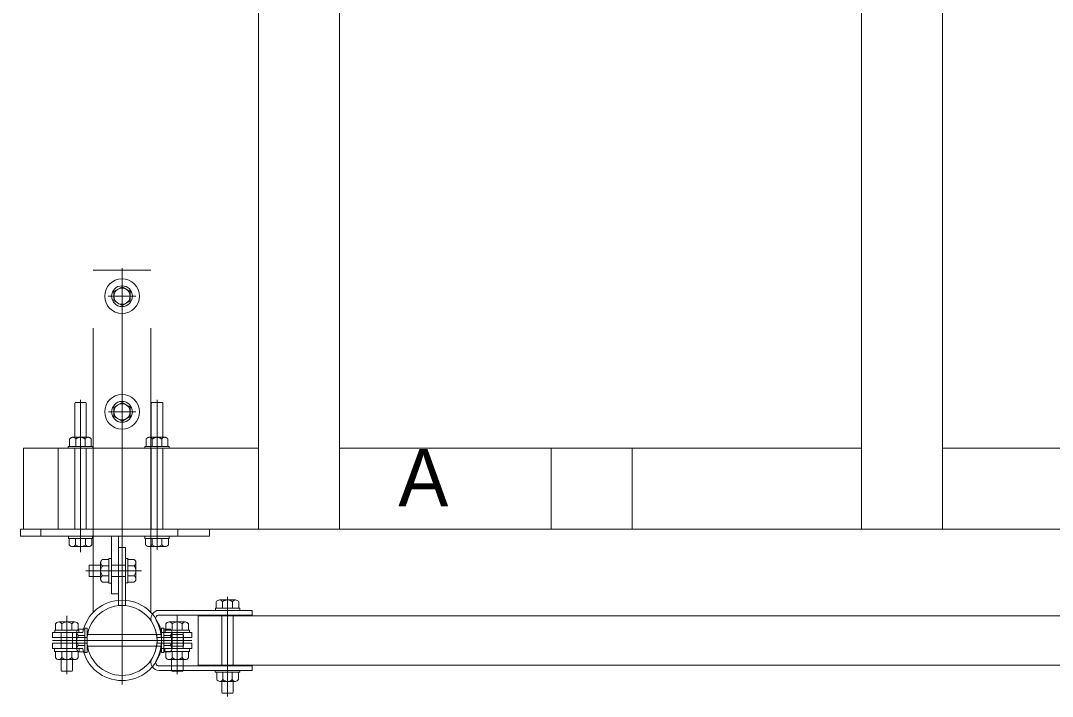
# Model space of a CAD drawing. Units: millimetres at full size, sheet at 1:30; details may follow other scales. Extents: x 300 to 12300, y 300 to 8610.
# Drawn here: x 1430 to 2322, y 5598 to 6182 of the extents above; entities that cross this region are included whole.
import ezdxf
from ezdxf.enums import TextEntityAlignment as Align

# ---------------------------------------------------------------- set-up
doc = ezdxf.new("R2010")
doc.units = ezdxf.units.MM
doc.header["$LTSCALE"] = 30
doc.linetypes.add('CHAIN', pattern=[18.5, 12, -1.5, 3.5, -1.5])
doc.linetypes.add('DASHED_SPACED', pattern=[12, 6, -6])
for name, color, linetype, lineweight in [('手摺', 7, 'Continuous', 20), ('支持金物', 7, 'DASHED_SPACED', 13), ('支柱', 7, 'Continuous', 18), ('根太材A', 7, 'Continuous', 18), ('補強金物', 7, 'Continuous', 18)]:
    doc.layers.add(name, color=color, linetype=linetype, lineweight=lineweight)
doc.layers.add('文字', color=7, linetype='Continuous')
doc.styles.add('ＭＳ Ｐゴシック', font='')
doc.styles.get('ＭＳ Ｐゴシック').set_extended_font_data('MS PGothic')

msp = doc.modelspace()

# ---------------------------------------------------------------- linework, layer by layer
at = {"layer": '手摺', "lineweight": 13}
msp.add_lwpolyline([(3287.25, 5667.25), (1583.39, 5667.25), (1583.39, 5624.55), (3287.25, 5624.55)], close=True, dxfattribs=at)
at = {"layer": '支持金物', "linetype": 'CHAIN'}
for p, q in [((1481.71, 5722.28), (1481.71, 5854.13)), ((1547.89, 5724.28), (1547.89, 5854.13)), ((1486.37, 5706.15), (1534.58, 5706.15))]:
    msp.add_line(p, q, dxfattribs=at)
at = {"layer": '支持金物'}
for p, q in [((1477.15, 5851.63), (1476.71, 5851.19)), ((1476.71, 5851.19), (1476.71, 5821.66)), ((1477.15, 5851.63), (1486.26, 5851.63)), ((1486.71, 5851.19), (1486.26, 5851.63)), ((1486.71, 5851.19), (1486.71, 5821.66)), ((1543.33, 5851.63), (1542.89, 5851.19)), ((1542.89, 5851.19), (1542.89, 5821.66)), ((1543.33, 5851.63), (1552.45, 5851.63)), ((1552.89, 5851.19), (1552.45, 5851.63)), ((1552.89, 5851.19), (1552.89, 5821.66)), ((1472.33, 5813.66), (1472.33, 5820.03)), ((1488.37, 5821.66), (1475.04, 5821.66)), ((1477.64, 5813.66), (1477.64, 5820.03)), ((1485.77, 5813.66), (1485.77, 5820.03)), ((1491.08, 5813.66), (1491.08, 5820.03)), ((1538.51, 5813.66), (1538.51, 5820.03)), ((1554.55, 5821.66), (1541.23, 5821.66)), ((1543.83, 5813.66), (1543.83, 5820.03)), ((1551.95, 5813.66), (1551.95, 5820.03)), ((1557.26, 5813.66), (1557.26, 5820.03)), ((1471.08, 5813.66), (1492.33, 5813.66)), ((1471.08, 5813.66), (1471.08, 5812.16)), ((1492.33, 5812.16), (1471.08, 5812.16)), ((1476.71, 5742.13), (1476.71, 5812.16)), ((1486.71, 5742.13), (1486.71, 5812.16)), ((1492.33, 5812.16), (1492.33, 5813.66)), ((1537.26, 5813.66), (1558.51, 5813.66)), ((1537.26, 5813.66), (1537.26, 5812.16)), ((1558.51, 5812.16), (1537.26, 5812.16)), ((1542.89, 5742.13), (1542.89, 5812.16)), ((1552.89, 5742.13), (1552.89, 5812.16)), ((1558.51, 5812.16), (1558.51, 5813.66)), ((1429.94, 5742.13), (1429.94, 5736.13)), ((1593.33, 5742.13), (1429.94, 5742.13)), ((1447.32, 5736.13), (1447.32, 5742.13)), ((1565.89, 5736.13), (1565.89, 5742.13)), ((1593.33, 5742.13), (1593.33, 5736.13)), ((1429.94, 5736.13), (1593.33, 5736.13)), ((1508.64, 5686.13), (1508.64, 5736.13)), ((1514.64, 5736.13), (1514.64, 5686.13)), ((1499.14, 5713.12), (1499.14, 5699.18)), ((1499.14, 5699.49), (1499.14, 5712.82)), ((1506.14, 5715.96), (1500.74, 5715.96)), ((1506.14, 5716.78), (1506.14, 5695.53)), ((1506.14, 5716.78), (1508.64, 5716.78)), ((1508.64, 5716.78), (1508.64, 5695.53)), ((1520.64, 5716.65), (1522.64, 5716.65)), ((1520.64, 5695.65), (1520.64, 5716.65)), ((1522.64, 5716.65), (1522.64, 5695.65)), ((1522.64, 5715.96), (1528.04, 5715.96)), ((1529.64, 5713.12), (1529.64, 5699.18)), ((1489.14, 5710.71), (1489.58, 5711.15)), ((1489.14, 5710.71), (1489.14, 5701.6)), ((1489.58, 5711.15), (1499.14, 5711.15)), ((1506.14, 5710.4), (1500.74, 5710.4)), ((1508.64, 5711.15), (1520.64, 5711.15)), ((1522.64, 5710.4), (1528.04, 5710.4)), ((1489.58, 5701.15), (1489.14, 5701.6)), ((1489.58, 5701.15), (1499.14, 5701.15)), ((1506.14, 5701.9), (1500.74, 5701.9)), ((1506.14, 5696.34), (1500.74, 5696.34)), ((1508.64, 5695.53), (1506.14, 5695.53)), ((1508.64, 5701.15), (1520.64, 5701.15)), ((1522.64, 5695.65), (1520.64, 5695.65)), ((1522.64, 5701.9), (1528.04, 5701.9)), ((1522.64, 5696.34), (1528.04, 5696.34)), ((1508.64, 5686.13), (1514.64, 5686.13))]:
    msp.add_line(p, q, dxfattribs=at)
at = {"layer": '支持金物', "linetype": 'Continuous'}
for p, q in [((1471.21, 5736.13), (1471.21, 5734.13)), ((1471.21, 5734.13), (1492.21, 5734.13)), ((1471.9, 5734.13), (1471.9, 5728.73)), ((1477.46, 5734.13), (1477.46, 5728.73)), ((1485.96, 5734.13), (1485.96, 5728.73)), ((1491.51, 5734.13), (1491.51, 5728.73)), ((1492.21, 5734.13), (1492.21, 5736.13)), ((1537.39, 5736.13), (1537.39, 5734.13)), ((1537.39, 5734.13), (1558.39, 5734.13)), ((1538.08, 5734.13), (1538.08, 5728.73)), ((1543.64, 5734.13), (1543.64, 5728.73)), ((1552.14, 5734.13), (1552.14, 5728.73)), ((1557.7, 5734.13), (1557.7, 5728.73)), ((1558.39, 5734.13), (1558.39, 5736.13)), ((1474.74, 5727.13), (1488.68, 5727.13)), ((1540.92, 5727.13), (1554.86, 5727.13))]:
    msp.add_line(p, q, dxfattribs=at)
at = {"layer": '支持金物'}
for centre, radius, start, end in [((1475.5, 5817.82), 3.87, 96.76096, 145.0657), ((1475.08, 5818.82), 2.84, 25.29555, 90.69438), ((1481.71, 5815.77), 5.89, 90, 133.6028), ((1481.71, 5815.77), 5.89, 46.3972, 90), ((1488.33, 5818.82), 2.84, 89.30562, 154.70445), ((1487.91, 5817.82), 3.87, 34.9343, 83.22969), ((1541.68, 5817.82), 3.87, 96.76096, 145.0657), ((1541.26, 5818.82), 2.84, 25.29555, 90.69438), ((1547.89, 5815.77), 5.89, 90, 133.6028), ((1547.89, 5815.77), 5.89, 46.3972, 90), ((1554.52, 5818.82), 2.84, 89.30562, 154.70445), ((1554.1, 5817.82), 3.87, 34.9343, 83.22969), ((1502.35, 5713.18), 3.21, 120.14067, 239.85933), ((1526.42, 5713.18), 3.21, 300.14067, 59.85933), ((1505.58, 5706.15), 6.45, 138.75035, 221.24965), ((1523.19, 5706.15), 6.45, 318.75035, 41.24965), ((1502.35, 5699.12), 3.21, 120.13883, 239.86412), ((1526.42, 5699.12), 3.21, 300.13588, 59.86117)]:
    msp.add_arc(centre, radius, start, end, dxfattribs=at)
at = {"layer": '支持金物', "linetype": 'Continuous'}
for centre, radius, start, end in [((1474.68, 5730.35), 3.21, 210.14067, 329.85933), ((1481.71, 5733.58), 6.45, 228.75035, 311.24965), ((1488.74, 5730.35), 3.21, 210.14067, 329.85933), ((1540.86, 5730.35), 3.21, 210.14067, 329.85933), ((1547.89, 5733.58), 6.45, 228.75035, 311.24965), ((1554.92, 5730.35), 3.21, 210.14067, 329.85933)]:
    msp.add_arc(centre, radius, start, end, dxfattribs=at)
at = {"layer": '支柱', "linetype": 'DASHED_SPACED'}
for p, q in [((1514.64, 5726.15), (1514.64, 5676)), ((1514.64, 5726.15), (1520.64, 5726.15)), ((1520.64, 5676), (1520.64, 5726.15)), ((1603.89, 5667.9), (1603.89, 5623.9)), ((1613.89, 5667.9), (1613.89, 5623.9)), ((1487.39, 5650.9), (1551.89, 5650.9)), ((1487.39, 5640.9), (1551.89, 5640.9))]:
    msp.add_line(p, q, dxfattribs=at)
at = {"layer": '支柱'}
for p, q in [((1599.45, 5679.73), (1599.08, 5679.3)), ((1599.08, 5673.9), (1599.08, 5679.3)), ((1599.97, 5680.17), (1599.45, 5679.73)), ((1600.57, 5680.52), (1599.97, 5680.17)), ((1601.23, 5680.77), (1600.57, 5680.52)), ((1601.92, 5680.9), (1601.23, 5680.77)), ((1615.86, 5680.9), (1601.92, 5680.9)), ((1602.2, 5680.89), (1601.92, 5680.9)), ((1602.71, 5680.81), (1602.2, 5680.89)), ((1603.19, 5680.65), (1602.71, 5680.81)), ((1603.64, 5680.41), (1603.19, 5680.65)), ((1604.04, 5680.09), (1603.64, 5680.41)), ((1604.38, 5679.72), (1604.04, 5680.09)), ((1604.64, 5679.3), (1604.38, 5679.72)), ((1604.93, 5679.55), (1604.64, 5679.3)), ((1604.64, 5673.9), (1604.64, 5679.3)), ((1605.81, 5680.13), (1604.93, 5679.55)), ((1606.78, 5680.55), (1605.81, 5680.13)), ((1607.82, 5680.81), (1606.78, 5680.55)), ((1608.89, 5680.9), (1607.82, 5680.81)), ((1609.28, 5680.89), (1608.89, 5680.9)), ((1610.34, 5680.74), (1609.28, 5680.89)), ((1611.36, 5680.42), (1610.34, 5680.74)), ((1612.3, 5679.93), (1611.36, 5680.42)), ((1613.14, 5679.3), (1612.3, 5679.93)), ((1613.27, 5679.54), (1613.14, 5679.3)), ((1613.14, 5673.9), (1613.14, 5679.3)), ((1613.57, 5679.93), (1613.27, 5679.54)), ((1613.94, 5680.27), (1613.57, 5679.93)), ((1614.37, 5680.55), (1613.94, 5680.27)), ((1614.84, 5680.75), (1614.37, 5680.55)), ((1615.34, 5680.87), (1614.84, 5680.75)), ((1615.86, 5680.9), (1615.34, 5680.87)), ((1616.43, 5680.8), (1615.86, 5680.9)), ((1617.1, 5680.57), (1616.43, 5680.8)), ((1617.71, 5680.24), (1617.1, 5680.57)), ((1618.24, 5679.81), (1617.71, 5680.24)), ((1618.7, 5679.3), (1618.24, 5679.81)), ((1618.7, 5673.9), (1618.7, 5679.3)), ((1630.19, 5671.9), (1549.68, 5671.9)), ((1630.19, 5667.9), (1549.68, 5667.9)), ((1598.39, 5673.9), (1598.39, 5671.9)), ((1619.39, 5673.9), (1598.39, 5673.9)), ((1619.39, 5671.9), (1619.39, 5673.9)), ((1630.19, 5671.9), (1630.19, 5667.9)), ((1478.39, 5638.93), (1478.39, 5652.87)), ((1478.39, 5638.93), (1478.39, 5652.87)), ((1485.39, 5655.71), (1479.99, 5655.71)), ((1485.39, 5650.15), (1479.99, 5650.15)), ((1485.39, 5656.4), (1487.39, 5656.4)), ((1485.39, 5635.4), (1485.39, 5656.4)), ((1487.39, 5656.4), (1487.39, 5635.4)), ((1553.89, 5656.4), (1551.89, 5656.4)), ((1551.89, 5656.4), (1551.89, 5635.4)), ((1553.89, 5635.4), (1553.89, 5656.4)), ((1553.89, 5655.71), (1559.29, 5655.71)), ((1553.89, 5650.15), (1559.29, 5650.15)), ((1560.89, 5638.93), (1560.89, 5652.87)), ((1560.89, 5638.93), (1560.89, 5652.87)), ((1570.45, 5650.9), (1560.89, 5650.9)), ((1570.45, 5650.9), (1570.89, 5650.46)), ((1570.89, 5641.35), (1570.89, 5650.46)), ((1485.39, 5641.65), (1479.99, 5641.65)), ((1553.89, 5641.65), (1559.29, 5641.65)), ((1570.45, 5640.9), (1560.89, 5640.9)), ((1570.89, 5641.35), (1570.45, 5640.9)), ((1485.39, 5636.09), (1479.99, 5636.09)), ((1487.39, 5635.4), (1485.39, 5635.4)), ((1551.89, 5635.4), (1553.89, 5635.4)), ((1553.89, 5636.09), (1559.29, 5636.09)), ((1630.19, 5623.9), (1549.68, 5623.9)), ((1630.19, 5623.9), (1630.19, 5619.9)), ((1630.19, 5619.9), (1549.68, 5619.9)), ((1598.26, 5619.9), (1598.26, 5618.4)), ((1619.51, 5618.4), (1598.26, 5618.4)), ((1599.51, 5618.4), (1599.51, 5612.03)), ((1604.83, 5618.4), (1604.83, 5612.03)), ((1612.95, 5618.4), (1612.95, 5612.03)), ((1618.26, 5618.4), (1618.26, 5612.03)), ((1619.51, 5618.4), (1619.51, 5619.9)), ((1602.23, 5610.4), (1615.55, 5610.4)), ((1603.89, 5600.85), (1603.89, 5610.4)), ((1613.89, 5600.85), (1613.89, 5610.4)), ((1603.89, 5600.85), (1604.33, 5600.4)), ((1613.45, 5600.4), (1604.33, 5600.4)), ((1613.45, 5600.4), (1613.89, 5600.85))]:
    msp.add_line(p, q, dxfattribs=at)
at = {"layer": '支柱', "linetype": 'CHAIN'}
msp.add_line((1608.89, 5683.75), (1608.89, 5597.52), dxfattribs=at)
at = {"layer": '支柱', "linetype": 'CHAIN', "lineweight": 13}
msp.add_line((1577.06, 5645.9), (1472.3, 5645.9), dxfattribs=at)
at = {"layer": '支柱'}
msp.add_circle((1517.64, 5645.9), 30.25, dxfattribs=at)
for centre, radius, start, end in [((1549.68, 5664.9), 7, 90, 210.6683), ((1549.68, 5664.9), 3, 90, 210.6683), ((1517.64, 5645.9), 30.25, 329.33171, 30.6683), ((1517.64, 5645.9), 34.25, 329.33171, 30.6683), ((1484.83, 5645.9), 6.45, 138.75035, 221.24965), ((1481.6, 5652.93), 3.21, 120.13588, 239.86117), ((1557.67, 5652.93), 3.21, 300.13883, 59.86412), ((1554.44, 5645.9), 6.45, 318.75035, 41.24965), ((1481.6, 5638.87), 3.21, 120.14067, 239.85933), ((1557.67, 5638.87), 3.21, 300.14067, 59.85933), ((1549.68, 5626.9), 7, 149.33171, 270), ((1549.68, 5626.9), 3, 149.33171, 270), ((1602.68, 5614.24), 3.87, 214.9343, 263.22969), ((1602.26, 5613.24), 2.84, 269.30562, 334.70445), ((1608.89, 5616.29), 5.89, 226.3972, 270), ((1608.89, 5616.29), 5.89, 270, 313.6028), ((1615.52, 5613.24), 2.84, 205.29555, 270.69438), ((1615.1, 5614.24), 3.87, 276.76096, 325.0657)]:
    msp.add_arc(centre, radius, start, end, dxfattribs=at)
at = {"layer": '根太材A'}
for p, q in [((1635.79, 6272.16), (1635.79, 5742.16)), ((1705.79, 6272.16), (1705.64, 5742.08)), ((2157.29, 6272.16), (2157.29, 5742.16)), ((2227.29, 6272.16), (2227.29, 5742.16)), ((1432.29, 5812.16), (1635.79, 5812.16)), ((1432.29, 5812.16), (1432.29, 5742.16)), ((1462.29, 5812.16), (1462.29, 5742.16)), ((1705.66, 5812.18), (2157.29, 5812.16)), ((1888.86, 5812.16), (1888.86, 5742.16)), ((1958.86, 5812.16), (1958.86, 5742.16)), ((2227.29, 5812.16), (2637.29, 5812.16)), ((1432.29, 5742.16), (3432.29, 5742.16))]:
    msp.add_line(p, q, dxfattribs=at)
at = {"layer": '補強金物', "linetype": 'CHAIN'}
for p, q in [((1517.64, 5607.92), (1517.64, 5972.66)), ((1529.48, 5943.65), (1505.79, 5943.65)), ((1529.46, 5843.65), (1505.81, 5843.65)), ((1469.89, 5616.67), (1469.89, 5667.24)), ((1565.39, 5616.67), (1565.39, 5667.24)), ((1577.89, 5645.9), (1457.39, 5645.9))]:
    msp.add_line(p, q, dxfattribs=at)
at = {"layer": '補強金物', "linetype": 'DASHED_SPACED'}
for p, q in [((1492.64, 5736.15), (1492.64, 5966.15)), ((1542.64, 5966.15), (1492.64, 5966.15)), ((1542.64, 5736.15), (1542.64, 5966.15)), ((1464.89, 5638.9), (1464.89, 5652.9)), ((1474.89, 5638.9), (1474.89, 5652.9)), ((1560.39, 5638.9), (1560.39, 5652.9)), ((1570.39, 5638.9), (1570.39, 5652.9))]:
    msp.add_line(p, q, dxfattribs=at)
at = {"layer": '補強金物'}
for p, q in [((1517.64, 5951.74), (1510.64, 5947.69)), ((1510.64, 5947.69), (1510.64, 5939.61)), ((1524.64, 5947.69), (1517.64, 5951.74)), ((1524.64, 5939.61), (1524.64, 5947.69)), ((1510.64, 5939.61), (1517.64, 5935.57)), ((1517.64, 5935.57), (1524.64, 5939.61)), ((1517.64, 5851.74), (1510.64, 5847.69)), ((1510.64, 5847.69), (1510.64, 5839.61)), ((1524.64, 5847.69), (1517.64, 5851.74)), ((1524.64, 5839.61), (1524.64, 5847.69)), ((1510.64, 5839.61), (1517.64, 5835.57)), ((1517.64, 5835.57), (1524.64, 5839.61)), ((1492.64, 5736.15), (1492.64, 5670.04)), ((1542.64, 5736.15), (1542.64, 5670.04)), ((1460.08, 5654.9), (1460.08, 5660.3)), ((1462.92, 5661.9), (1476.86, 5661.9)), ((1465.64, 5654.9), (1465.64, 5660.3)), ((1474.14, 5654.9), (1474.14, 5660.3)), ((1479.7, 5654.9), (1479.7, 5660.3)), ((1555.58, 5654.9), (1555.58, 5660.3)), ((1572.36, 5661.9), (1558.42, 5661.9)), ((1561.14, 5654.9), (1561.14, 5660.3)), ((1569.64, 5654.9), (1569.64, 5660.3)), ((1575.2, 5654.9), (1575.2, 5660.3)), ((1457.39, 5648.4), (1457.39, 5652.9)), ((1457.39, 5652.9), (1483.6, 5652.9)), ((1459.39, 5652.9), (1459.39, 5654.9)), ((1459.39, 5654.9), (1480.39, 5654.9)), ((1480.39, 5652.9), (1459.39, 5652.9)), ((1480.39, 5652.9), (1459.39, 5652.9)), ((1480.39, 5654.9), (1480.39, 5652.9)), ((1577.89, 5652.9), (1551.68, 5652.9)), ((1554.89, 5654.9), (1554.89, 5652.9)), ((1575.89, 5654.9), (1554.89, 5654.9)), ((1554.89, 5652.9), (1575.89, 5652.9)), ((1554.89, 5652.9), (1575.89, 5652.9)), ((1575.89, 5652.9), (1575.89, 5654.9)), ((1577.89, 5648.4), (1577.89, 5652.9)), ((1457.39, 5648.4), (1487.49, 5648.4)), ((1457.39, 5638.9), (1457.39, 5643.4)), ((1457.39, 5643.4), (1487.49, 5643.4)), ((1577.89, 5648.4), (1547.78, 5648.4)), ((1577.89, 5643.4), (1547.78, 5643.4)), ((1577.89, 5638.9), (1577.89, 5643.4)), ((1457.39, 5638.9), (1483.6, 5638.9)), ((1459.26, 5638.9), (1480.51, 5638.9)), ((1459.26, 5636.4), (1459.26, 5638.9)), ((1459.26, 5636.4), (1480.51, 5636.4)), ((1460.08, 5636.4), (1460.08, 5631)), ((1465.64, 5636.4), (1465.64, 5631)), ((1474.14, 5636.4), (1474.14, 5631)), ((1479.7, 5636.4), (1479.7, 5631)), ((1480.51, 5638.9), (1480.51, 5636.4)), ((1577.89, 5638.9), (1551.68, 5638.9)), ((1576.01, 5638.9), (1554.76, 5638.9)), ((1554.76, 5638.9), (1554.76, 5636.4)), ((1576.01, 5636.4), (1554.76, 5636.4)), ((1555.58, 5636.4), (1555.58, 5631)), ((1561.14, 5636.4), (1561.14, 5631)), ((1569.64, 5636.4), (1569.64, 5631)), ((1575.2, 5636.4), (1575.2, 5631)), ((1576.01, 5636.4), (1576.01, 5638.9)), ((1462.92, 5629.4), (1476.86, 5629.4)), ((1476.55, 5629.4), (1463.23, 5629.4)), ((1464.89, 5619.85), (1464.89, 5629.4)), ((1474.89, 5619.85), (1474.89, 5629.4)), ((1572.36, 5629.4), (1558.42, 5629.4)), ((1558.73, 5629.4), (1572.05, 5629.4)), ((1560.39, 5619.85), (1560.39, 5629.4)), ((1570.39, 5619.85), (1570.39, 5629.4)), ((1465.33, 5619.4), (1464.89, 5619.85)), ((1465.33, 5619.4), (1474.45, 5619.4)), ((1474.89, 5619.85), (1474.45, 5619.4)), ((1560.39, 5619.85), (1560.83, 5619.4)), ((1569.95, 5619.4), (1560.83, 5619.4)), ((1569.95, 5619.4), (1570.39, 5619.85))]:
    msp.add_line(p, q, dxfattribs=at)
for centre, radius in [((1517.64, 5943.65), 15), ((1517.64, 5943.65), 9), ((1517.64, 5943.65), 7), ((1517.64, 5843.65), 15), ((1517.64, 5843.65), 9), ((1517.64, 5843.65), 7)]:
    msp.add_circle(centre, radius, dxfattribs=at)
for start, end in [(11.62111, 168.37889), (191.62111, 348.37889)]:
    msp.add_arc((1517.64, 5645.9), 34.75, start, end, dxfattribs=at)
at = {"layer": '補強金物', "lineweight": 13}
for centre, radius, start, end in [((1462.86, 5658.69), 3.21, 30.14067, 149.85933), ((1469.89, 5655.46), 6.45, 48.75035, 131.24965), ((1476.92, 5658.69), 3.21, 30.13588, 149.86117), ((1558.36, 5658.69), 3.21, 30.13883, 149.86412), ((1565.39, 5655.46), 6.45, 48.75035, 131.24965), ((1572.42, 5658.69), 3.21, 30.14067, 149.85933), ((1462.86, 5632.62), 3.21, 210.14067, 329.85933), ((1469.89, 5635.85), 6.45, 228.75035, 311.24965), ((1476.92, 5632.62), 3.21, 210.13883, 329.86412), ((1558.36, 5632.62), 3.21, 210.13588, 329.86117), ((1565.39, 5635.85), 6.45, 228.75035, 311.24965), ((1572.42, 5632.62), 3.21, 210.14067, 329.85933)]:
    msp.add_arc(centre, radius, start, end, dxfattribs=at)

# ---------------------------------------------------------------- texts
at = {"layer": '文字', "style": 'ＭＳ Ｐゴシック'}
msp.add_text('A', height=49.49, dxfattribs=at).set_placement((1756.65, 5747.18), align=Align.BOTTOM_LEFT)

doc.saveas('drawing.dxf')
